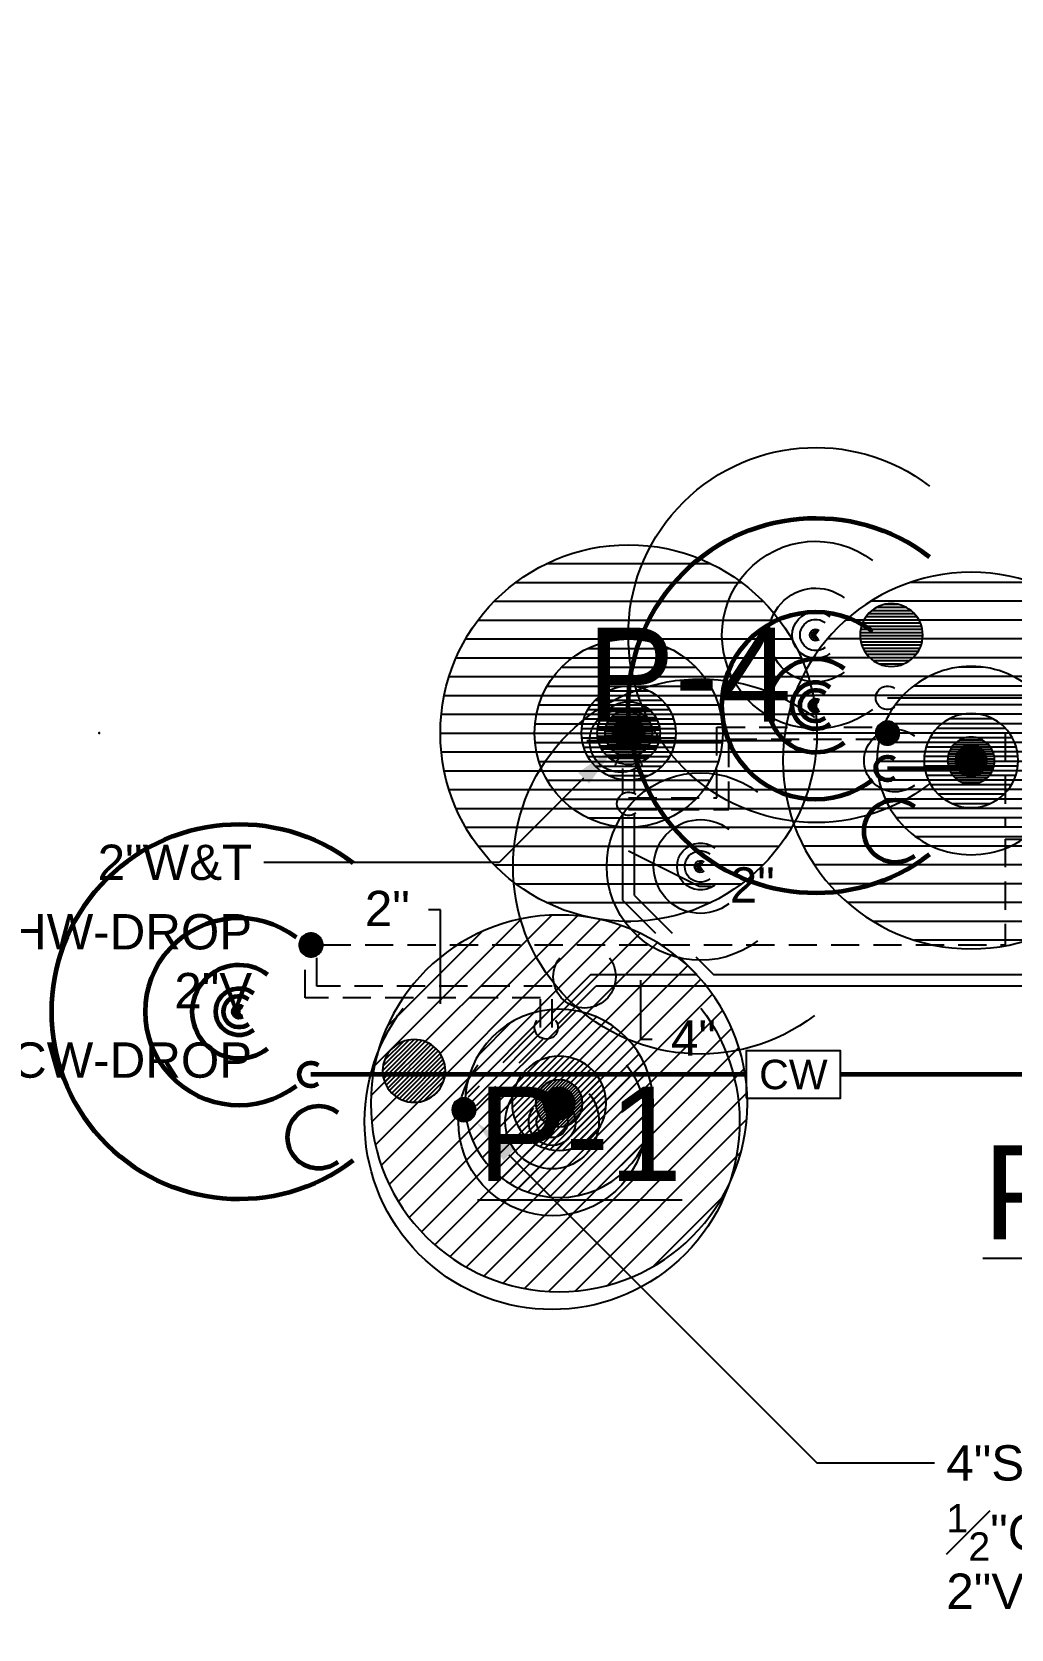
# Model space of a CAD drawing. Extents: x 2104 to 16979, y 4026 to 5124.
# Drawn here: x 9790.9 to 9915.8, y 4457.8 to 4661.4 of the extents above; entities that cross this region are included whole.
import ezdxf
from ezdxf import colors
from ezdxf.entities.mleader import LeaderData, LeaderLine
from ezdxf.enums import TextEntityAlignment as Align
from ezdxf.math import Vec2, Vec3

# ---------------------------------------------------------------- set-up
doc = ezdxf.new("R2010")
doc.units = 0
doc.header["$LTSCALE"] = 18
doc.header["$MEASUREMENT"] = 0
doc.linetypes.add('VENT', pattern=[0.30000000000000004, 0.2, -0.1])
for name, color, linetype in [('G-ANNO-TEXT', 70, 'Continuous'), ('P-HW-N', 1, 'Continuous'), ('P-HW-N @ 1 (1)', 1, 'Continuous'), ('P-HW-N @ 1 (2)', 1, 'Continuous'), ('P-HW-N @ 12', 1, 'Continuous'), ('P-HW-N @ 128', 1, 'Continuous'), ('P-HW-N @ 16', 1, 'Continuous'), ('P-HW-N @ 192', 1, 'Continuous'), ('P-HW-N @ 2', 1, 'Continuous'), ('P-HW-N @ 24', 1, 'Continuous'), ('P-HW-N @ 384', 1, 'Continuous'), ('P-HW-N @ 4', 1, 'Continuous'), ('P-HW-N @ 48', 1, 'Continuous'), ('P-HW-N @ 64', 1, 'Continuous'), ('P-HW-N @ 768', 1, 'Continuous'), ('P-HW-N @ 8', 1, 'Continuous'), ('P-HW-N @ 96', 1, 'Continuous'), ('P-SAN-N', 6, 'Continuous'), ('P-SAN-N @ 1 (1)', 6, 'Continuous'), ('P-SAN-N @ 1 (2)', 6, 'Continuous'), ('P-SAN-N @ 12', 6, 'Continuous'), ('P-SAN-N @ 128', 6, 'Continuous'), ('P-SAN-N @ 16', 6, 'Continuous'), ('P-SAN-N @ 192', 6, 'Continuous'), ('P-SAN-N @ 2', 6, 'Continuous'), ('P-SAN-N @ 24', 6, 'Continuous'), ('P-SAN-N @ 384', 6, 'Continuous'), ('P-SAN-N @ 4', 6, 'Continuous'), ('P-SAN-N @ 48', 6, 'Continuous'), ('P-SAN-N @ 64', 6, 'Continuous'), ('P-SAN-N @ 768', 6, 'Continuous'), ('P-SAN-N @ 8', 6, 'Continuous'), ('P-SAN-N @ 96', 6, 'Continuous'), ('P-SANV-N', 5, 'VENT'), ('P-SANV-N @ 1 (1)', 5, 'VENT'), ('P-SANV-N @ 1 (2)', 5, 'VENT'), ('P-SANV-N @ 12', 5, 'VENT'), ('P-SANV-N @ 128', 5, 'VENT'), ('P-SANV-N @ 16', 5, 'VENT'), ('P-SANV-N @ 192', 5, 'VENT'), ('P-SANV-N @ 2', 5, 'VENT'), ('P-SANV-N @ 24', 5, 'VENT'), ('P-SANV-N @ 384', 5, 'VENT'), ('P-SANV-N @ 4', 5, 'VENT'), ('P-SANV-N @ 48', 5, 'VENT'), ('P-SANV-N @ 64', 5, 'VENT'), ('P-SANV-N @ 768', 5, 'VENT'), ('P-SANV-N @ 8', 5, 'VENT'), ('P-SANV-N @ 96', 5, 'VENT')]:
    doc.layers.add(name, color=color, linetype=linetype)
for name, color, linetype, lineweight in [('P-CW-N', 4, 'Continuous', 60), ('P-CW-N @ 1 (1)', 4, 'Continuous', 60), ('P-CW-N @ 1 (2)', 4, 'Continuous', 60), ('P-CW-N @ 12', 4, 'Continuous', 60), ('P-CW-N @ 128', 4, 'Continuous', 60), ('P-CW-N @ 16', 4, 'Continuous', 60), ('P-CW-N @ 192', 4, 'Continuous', 60), ('P-CW-N @ 2', 4, 'Continuous', 60), ('P-CW-N @ 24', 4, 'Continuous', 60), ('P-CW-N @ 384', 4, 'Continuous', 60), ('P-CW-N @ 4', 4, 'Continuous', 60), ('P-CW-N @ 48', 4, 'Continuous', 60), ('P-CW-N @ 64', 4, 'Continuous', 60), ('P-CW-N @ 768', 4, 'Continuous', 60), ('P-CW-N @ 8', 4, 'Continuous', 60), ('P-CW-N @ 96', 4, 'Continuous', 60)]:
    doc.layers.add(name, color=color, linetype=linetype, lineweight=lineweight)
doc.layers.get('0').freeze()
doc.styles.add('Arial', font='arial.ttf')
doc.dimstyles.new('Loop048', dxfattribs={"dimscale": 0, "dimtxt": 0.09375, "dimasz": 0.03125, "dimexe": 0.0625, "dimexo": 0.0625, "dimgap": 0.09375, "dimtad": 1, "dimdec": 4, "dimzin": 3, "dimdsep": 46, "dimlunit": 4, "dimtxsty": 'Arial', "dimblk": 'OBLIQUE', "dimcen": 0.09375, "dimdle": 0.0625, "dimclrd": 256, "dimclre": 256, "dimclrt": 256, "dimadec": 4, "dimazin": 0, "dimtfac": 0.8, "dimtdec": 4, "dimtix": 1, "dimtofl": 0, "dimtmove": 1, "dimatfit": 0, "dimldrblk": 'LeaderNoteBlock', "dimfxl": 1, "dimfrac": 1, "dimtolj": 1, "dimtzin": 0, "dimlwd": -1, "dimlwe": -1, "dimarcsym": 0})

# ---------------------------------------------------------------- blocks, each defined once
blk = doc.blocks.new('*U7')
h = blk.add_hatch()
h.set_pattern_fill('ANSI31', color=256, scale=0.025, angle=135)
h.set_pattern_definition([(180, (0, 0), (-4.336808689942018e-19, -0.003125), [])])
edge = h.paths.add_edge_path()
edge.add_arc((-3.469446951953614e-18, -6.938893903907228e-18), 0.03125000000000001, 0, 360)
blk.add_circle((0, 0), 0.03125)
blk = doc.blocks.new('*U555')
at = {"layer": 'P-SANV-N @ 1 (1)', "xscale": -1}
blk.add_blockref('*U7', (9910.656418475846, 4568.5), dxfattribs=at)
at = {"layer": 'P-SANV-N @ 1 (2)', "xscale": -1}
blk.add_blockref('*U7', (9910.656418475846, 4568.5), dxfattribs=at)
at = {"layer": 'P-SANV-N @ 12', "xscale": -12, "yscale": 12, "zscale": 12}
blk.add_blockref('*U7', (9910.656418475846, 4568.5), dxfattribs=at)
at = {"layer": 'P-SANV-N @ 128', "xscale": -128, "yscale": 128, "zscale": 128}
blk.add_blockref('*U7', (9900.5, 4584.5), dxfattribs=at)
at = {"layer": 'P-SANV-N @ 16', "xscale": -16, "yscale": 16, "zscale": 16}
blk.add_blockref('*U7', (9910.656418475846, 4568.5), dxfattribs=at)
at = {"layer": 'P-SANV-N @ 192', "xscale": -192, "yscale": 192, "zscale": 192}
blk.add_blockref('*U7', (9910.656418475846, 4568.5), dxfattribs=at)
at = {"layer": 'P-SANV-N @ 2', "xscale": -2, "yscale": 2, "zscale": 2}
blk.add_blockref('*U7', (9910.656418475846, 4568.5), dxfattribs=at)
at = {"layer": 'P-SANV-N @ 24', "xscale": -24, "yscale": 24, "zscale": 24}
blk.add_blockref('*U7', (9910.656418475846, 4568.5), dxfattribs=at)
at = {"layer": 'P-SANV-N @ 384', "xscale": -384, "yscale": 384, "zscale": 384}
blk.add_blockref('*U7', (9910.656418475846, 4568.5), dxfattribs=at)
at = {"layer": 'P-SANV-N @ 4', "xscale": -4, "yscale": 4, "zscale": 4}
blk.add_blockref('*U7', (9910.656418475846, 4568.5), dxfattribs=at)
at = {"layer": 'P-SANV-N @ 48', "xscale": -48, "yscale": 48, "zscale": 48}
blk.add_blockref('*U7', (9826.5, 4545), dxfattribs=at)
at = {"layer": 'P-SANV-N @ 64', "xscale": -64, "yscale": 64, "zscale": 64}
blk.add_blockref('*U7', (9910.656418475846, 4568.5), dxfattribs=at)
at = {"layer": 'P-SANV-N @ 768', "xscale": -768, "yscale": 768, "zscale": 768}
blk.add_blockref('*U7', (9910.656418475846, 4568.5), dxfattribs=at)
at = {"layer": 'P-SANV-N @ 8', "xscale": -8, "yscale": 8, "zscale": 8}
blk.add_blockref('*U7', (9910.656418475846, 4568.5), dxfattribs=at)
at = {"layer": 'P-SANV-N @ 96', "xscale": -96, "yscale": 96, "zscale": 96}
blk.add_blockref('*U7', (9910.656418475846, 4568.5), dxfattribs=at)
blk = doc.blocks.new('*U556')
at = {"layer": 'P-SAN-N @ 1 (1)', "xscale": -1, "rotation": 44.99999999999992}
blk.add_blockref('*U7', (9858.131419845146, 4524.817711346161), dxfattribs=at)
at = {"layer": 'P-SAN-N @ 1 (2)', "xscale": -1, "rotation": 44.99999999999992}
blk.add_blockref('*U7', (9858.131419845146, 4524.817711346161), dxfattribs=at)
at = {"layer": 'P-SAN-N @ 12', "xscale": -12, "yscale": 12, "zscale": 12, "rotation": 44.99999999999992}
blk.add_blockref('*U7', (9858.131419845146, 4524.817711346161), dxfattribs=at)
at = {"layer": 'P-SAN-N @ 128', "xscale": -128, "yscale": 128, "zscale": 128, "rotation": 44.99999999999992}
blk.add_blockref('*U7', (9839.636038969322, 4528.949747468305), dxfattribs=at)
at = {"layer": 'P-SAN-N @ 16', "xscale": -16, "yscale": 16, "zscale": 16, "rotation": 44.99999999999992}
blk.add_blockref('*U7', (9858.131419845146, 4524.817711346161), dxfattribs=at)
at = {"layer": 'P-SAN-N @ 192', "xscale": -192, "yscale": 192, "zscale": 192, "rotation": 44.99999999999992}
blk.add_blockref('*U7', (9858.131419845146, 4524.817711346161), dxfattribs=at)
at = {"layer": 'P-SAN-N @ 2', "xscale": -2, "yscale": 2, "zscale": 2, "rotation": 44.99999999999992}
blk.add_blockref('*U7', (9858.131419845146, 4524.817711346161), dxfattribs=at)
at = {"layer": 'P-SAN-N @ 24', "xscale": -24, "yscale": 24, "zscale": 24, "rotation": 44.99999999999992}
blk.add_blockref('*U7', (9858.131419845146, 4524.817711346161), dxfattribs=at)
at = {"layer": 'P-SAN-N @ 384', "xscale": -383.9999999999999, "yscale": 384, "zscale": 384, "rotation": 44.99999999999992}
blk.add_blockref('*U7', (9858.131419845146, 4524.817711346161), dxfattribs=at)
at = {"layer": 'P-SAN-N @ 4', "xscale": -4, "yscale": 4, "zscale": 4, "rotation": 44.99999999999992}
blk.add_blockref('*U7', (9858.131419845146, 4524.817711346161), dxfattribs=at)
at = {"layer": 'P-SAN-N @ 48', "xscale": -47.99999999999999, "yscale": 48, "zscale": 48, "rotation": 44.99999999999992}
blk.add_blockref('*U7', (9846, 4524), dxfattribs=at)
at = {"layer": 'P-SAN-N @ 64', "xscale": -64, "yscale": 64, "zscale": 64, "rotation": 44.99999999999992}
blk.add_blockref('*U7', (9858.131419845146, 4524.817711346161), dxfattribs=at)
at = {"layer": 'P-SAN-N @ 768', "xscale": -767.9999999999999, "yscale": 768, "zscale": 768, "rotation": 44.99999999999992}
blk.add_blockref('*U7', (9858.131419845146, 4524.817711346161), dxfattribs=at)
at = {"layer": 'P-SAN-N @ 8', "xscale": -8, "yscale": 8, "zscale": 8, "rotation": 44.99999999999992}
blk.add_blockref('*U7', (9858.131419845146, 4524.817711346161), dxfattribs=at)
at = {"layer": 'P-SAN-N @ 96', "xscale": -95.99999999999999, "yscale": 96, "zscale": 96, "rotation": 44.99999999999992}
blk.add_blockref('*U7', (9858.131419845146, 4524.817711346161), dxfattribs=at)
blk = doc.blocks.new('*U24')
at = {"linetype": 'Continuous'}
blk.add_arc((0, 0), 0.03111555437015312, 52.56696947382129, 307.4330305261797, dxfattribs=at)
blk = doc.blocks.new('*U557')
at = {"layer": 'P-CW-N @ 1 (1)', "xscale": -1, "rotation": 180}
blk.add_blockref('*U24', (9817.343581524154, 4536.5), dxfattribs=at)
at = {"layer": 'P-CW-N @ 1 (2)', "xscale": -1, "rotation": 180}
blk.add_blockref('*U24', (9817.343581524154, 4536.5), dxfattribs=at)
at = {"layer": 'P-CW-N @ 12', "xscale": -12, "yscale": 12, "zscale": 12, "rotation": 180}
blk.add_blockref('*U24', (9817.343581524154, 4536.5), dxfattribs=at)
at = {"layer": 'P-CW-N @ 128', "xscale": -128, "yscale": 128, "zscale": 128, "rotation": 180}
blk.add_blockref('*U24', (9827.5, 4520.5), dxfattribs=at)
at = {"layer": 'P-CW-N @ 16', "xscale": -16, "yscale": 16, "zscale": 16, "rotation": 180}
blk.add_blockref('*U24', (9817.343581524154, 4536.5), dxfattribs=at)
at = {"layer": 'P-CW-N @ 192', "xscale": -192, "yscale": 192, "zscale": 192, "rotation": 180}
blk.add_blockref('*U24', (9817.343581524154, 4536.5), dxfattribs=at)
at = {"layer": 'P-CW-N @ 2', "xscale": -2, "yscale": 2, "zscale": 2, "rotation": 180}
blk.add_blockref('*U24', (9817.343581524154, 4536.5), dxfattribs=at)
at = {"layer": 'P-CW-N @ 24', "xscale": -24, "yscale": 24, "zscale": 24, "rotation": 180}
blk.add_blockref('*U24', (9817.343581524154, 4536.5), dxfattribs=at)
at = {"layer": 'P-CW-N @ 384', "xscale": -384, "yscale": 384, "zscale": 384, "rotation": 180}
blk.add_blockref('*U24', (9817.343581524154, 4536.5), dxfattribs=at)
at = {"layer": 'P-CW-N @ 4', "xscale": -4, "yscale": 4, "zscale": 4, "rotation": 180}
blk.add_blockref('*U24', (9817.343581524154, 4536.5), dxfattribs=at)
at = {"layer": 'P-CW-N @ 48', "xscale": -48, "yscale": 48, "zscale": 48, "rotation": 180}
blk.add_blockref('*U24', (9826.5, 4528.5), dxfattribs=at)
at = {"layer": 'P-CW-N @ 64', "xscale": -64, "yscale": 64, "zscale": 64, "rotation": 180}
blk.add_blockref('*U24', (9817.343581524154, 4536.5), dxfattribs=at)
at = {"layer": 'P-CW-N @ 768', "xscale": -768, "yscale": 768, "zscale": 768, "rotation": 180}
blk.add_blockref('*U24', (9817.343581524154, 4536.5), dxfattribs=at)
at = {"layer": 'P-CW-N @ 8', "xscale": -8, "yscale": 8, "zscale": 8, "rotation": 180}
blk.add_blockref('*U24', (9817.343581524154, 4536.5), dxfattribs=at)
at = {"layer": 'P-CW-N @ 96', "xscale": -96, "yscale": 96, "zscale": 96, "rotation": 180}
blk.add_blockref('*U24', (9817.343581524154, 4536.5), dxfattribs=at)
blk = doc.blocks.new('*U558')
at = {"layer": 'P-CW-N @ 1 (1)', "xscale": -1, "rotation": 180}
blk.add_blockref('*U24', (9890.843581524154, 4575.5), dxfattribs=at)
at = {"layer": 'P-CW-N @ 1 (2)', "xscale": -1, "rotation": 180}
blk.add_blockref('*U24', (9890.843581524154, 4575.5), dxfattribs=at)
at = {"layer": 'P-CW-N @ 12', "xscale": -12, "yscale": 12, "zscale": 12, "rotation": 180}
blk.add_blockref('*U24', (9890.843581524154, 4575.5), dxfattribs=at)
at = {"layer": 'P-CW-N @ 128', "xscale": -128, "yscale": 128, "zscale": 128, "rotation": 180}
blk.add_blockref('*U24', (9901, 4559.5), dxfattribs=at)
at = {"layer": 'P-CW-N @ 16', "xscale": -16, "yscale": 16, "zscale": 16, "rotation": 180}
blk.add_blockref('*U24', (9890.843581524154, 4575.5), dxfattribs=at)
at = {"layer": 'P-CW-N @ 192', "xscale": -192, "yscale": 192, "zscale": 192, "rotation": 180}
blk.add_blockref('*U24', (9890.843581524154, 4575.5), dxfattribs=at)
at = {"layer": 'P-CW-N @ 2', "xscale": -2, "yscale": 2, "zscale": 2, "rotation": 180}
blk.add_blockref('*U24', (9890.843581524154, 4575.5), dxfattribs=at)
at = {"layer": 'P-CW-N @ 24', "xscale": -24, "yscale": 24, "zscale": 24, "rotation": 180}
blk.add_blockref('*U24', (9890.843581524154, 4575.5), dxfattribs=at)
at = {"layer": 'P-CW-N @ 384', "xscale": -384, "yscale": 384, "zscale": 384, "rotation": 180}
blk.add_blockref('*U24', (9890.843581524154, 4575.5), dxfattribs=at)
at = {"layer": 'P-CW-N @ 4', "xscale": -4, "yscale": 4, "zscale": 4, "rotation": 180}
blk.add_blockref('*U24', (9890.843581524154, 4575.5), dxfattribs=at)
at = {"layer": 'P-CW-N @ 48', "xscale": -48, "yscale": 48, "zscale": 48, "rotation": 180}
blk.add_blockref('*U24', (9900, 4567.5), dxfattribs=at)
at = {"layer": 'P-CW-N @ 64', "xscale": -64, "yscale": 64, "zscale": 64, "rotation": 180}
blk.add_blockref('*U24', (9890.843581524154, 4575.5), dxfattribs=at)
at = {"layer": 'P-CW-N @ 768', "xscale": -768, "yscale": 768, "zscale": 768, "rotation": 180}
blk.add_blockref('*U24', (9890.843581524154, 4575.5), dxfattribs=at)
at = {"layer": 'P-CW-N @ 8', "xscale": -8, "yscale": 8, "zscale": 8, "rotation": 180}
blk.add_blockref('*U24', (9890.843581524154, 4575.5), dxfattribs=at)
at = {"layer": 'P-CW-N @ 96', "xscale": -96, "yscale": 96, "zscale": 96, "rotation": 180}
blk.add_blockref('*U24', (9890.843581524154, 4575.5), dxfattribs=at)
blk = doc.blocks.new('*U31')
at = {"linetype": 'Continuous'}
blk.add_arc((0, 0), 0.03111555437015312, 52.56696947382013, 307.4330305261785, dxfattribs=at)
blk = doc.blocks.new('*U559')
at = {"layer": 'P-HW-N @ 1 (1)', "xscale": -1, "rotation": 180}
blk.add_blockref('*U31', (9890.843581524154, 4584.5), dxfattribs=at)
at = {"layer": 'P-HW-N @ 1 (2)', "xscale": -1, "rotation": 180}
blk.add_blockref('*U31', (9890.843581524154, 4584.5), dxfattribs=at)
at = {"layer": 'P-HW-N @ 12', "xscale": -12, "yscale": 12, "zscale": 12, "rotation": 180}
blk.add_blockref('*U31', (9890.843581524154, 4584.5), dxfattribs=at)
at = {"layer": 'P-HW-N @ 128', "xscale": -128, "yscale": 128, "zscale": 128, "rotation": 180}
blk.add_blockref('*U31', (9901, 4568.5), dxfattribs=at)
at = {"layer": 'P-HW-N @ 16', "xscale": -16, "yscale": 16, "zscale": 16, "rotation": 180}
blk.add_blockref('*U31', (9890.843581524154, 4584.5), dxfattribs=at)
at = {"layer": 'P-HW-N @ 192', "xscale": -192, "yscale": 192, "zscale": 192, "rotation": 180}
blk.add_blockref('*U31', (9890.843581524154, 4584.5), dxfattribs=at)
at = {"layer": 'P-HW-N @ 2', "xscale": -2, "yscale": 2, "zscale": 2, "rotation": 180}
blk.add_blockref('*U31', (9890.843581524154, 4584.5), dxfattribs=at)
at = {"layer": 'P-HW-N @ 24', "xscale": -24, "yscale": 24, "zscale": 24, "rotation": 180}
blk.add_blockref('*U31', (9890.843581524154, 4584.5), dxfattribs=at)
at = {"layer": 'P-HW-N @ 384', "xscale": -384, "yscale": 384, "zscale": 384, "rotation": 180}
blk.add_blockref('*U31', (9890.843581524154, 4584.5), dxfattribs=at)
at = {"layer": 'P-HW-N @ 4', "xscale": -4, "yscale": 4, "zscale": 4, "rotation": 180}
blk.add_blockref('*U31', (9890.843581524154, 4584.5), dxfattribs=at)
at = {"layer": 'P-HW-N @ 48', "xscale": -48, "yscale": 48, "zscale": 48, "rotation": 180}
blk.add_blockref('*U31', (9900, 4576.5), dxfattribs=at)
at = {"layer": 'P-HW-N @ 64', "xscale": -64, "yscale": 64, "zscale": 64, "rotation": 180}
blk.add_blockref('*U31', (9890.843581524154, 4584.5), dxfattribs=at)
at = {"layer": 'P-HW-N @ 768', "xscale": -768, "yscale": 768, "zscale": 768, "rotation": 180}
blk.add_blockref('*U31', (9890.843581524154, 4584.5), dxfattribs=at)
at = {"layer": 'P-HW-N @ 8', "xscale": -8, "yscale": 8, "zscale": 8, "rotation": 180}
blk.add_blockref('*U31', (9890.843581524154, 4584.5), dxfattribs=at)
at = {"layer": 'P-HW-N @ 96', "xscale": -96, "yscale": 96, "zscale": 96, "rotation": 180}
blk.add_blockref('*U31', (9890.843581524154, 4584.5), dxfattribs=at)
blk = doc.blocks.new('*U23')
at = {"linetype": 'Continuous'}
blk.add_circle((0, 0), 0.03515625, dxfattribs=at)
blk.add_arc((-4.231866745139107e-15, 0.09046299364832541), 0.03515625, 180.0000000000026, 2.655435359053694e-12, dxfattribs=at)
blk = doc.blocks.new('*U560')
at = {"layer": 'P-SAN-N @ 1 (2)', "xscale": -1, "rotation": 180}
blk.add_blockref('*U23', (9799.5, 4572), dxfattribs=at)
at = {"layer": 'P-SAN-N @ 48', "xscale": -48, "yscale": 48, "zscale": 48, "rotation": 180}
blk.add_blockref('*U23', (9867, 4572), dxfattribs=at)
blk = doc.blocks.new('*U32')
at = {"linetype": 'Continuous'}
blk.add_arc((0, 0), 0.03111555437015312, 97.56696947382471, 352.4330305261832, dxfattribs=at)
blk = doc.blocks.new('*U561')
at = {"layer": 'P-SANV-N @ 1 (1)', "xscale": -1, "rotation": 314.9999999999999}
blk.add_blockref('*U32', (9857.24233254862, 4522.443958952397), dxfattribs=at)
at = {"layer": 'P-SANV-N @ 1 (2)', "xscale": -1, "rotation": 314.9999999999999}
blk.add_blockref('*U32', (9857.24233254862, 4522.443958952397), dxfattribs=at)
at = {"layer": 'P-SANV-N @ 12', "xscale": -12, "yscale": 12, "zscale": 12, "rotation": 314.9999999999999}
blk.add_blockref('*U32', (9857.24233254862, 4522.443958952397), dxfattribs=at)
at = {"layer": 'P-SANV-N @ 128', "xscale": -128, "yscale": 128, "zscale": 128, "rotation": 314.9999999999999}
blk.add_blockref('*U32', (9861.374368670764, 4540.939339828219), dxfattribs=at)
at = {"layer": 'P-SANV-N @ 16', "xscale": -16, "yscale": 16, "zscale": 16, "rotation": 314.9999999999999}
blk.add_blockref('*U32', (9857.24233254862, 4522.443958952397), dxfattribs=at)
at = {"layer": 'P-SANV-N @ 192', "xscale": -192, "yscale": 192, "zscale": 192, "rotation": 314.9999999999999}
blk.add_blockref('*U32', (9857.24233254862, 4522.443958952397), dxfattribs=at)
at = {"layer": 'P-SANV-N @ 2', "xscale": -2, "yscale": 2, "zscale": 2, "rotation": 314.9999999999999}
blk.add_blockref('*U32', (9857.24233254862, 4522.443958952397), dxfattribs=at)
at = {"layer": 'P-SANV-N @ 24', "xscale": -24, "yscale": 24, "zscale": 24, "rotation": 314.9999999999999}
blk.add_blockref('*U32', (9857.24233254862, 4522.443958952397), dxfattribs=at)
at = {"layer": 'P-SANV-N @ 384', "xscale": -384.0000000000001, "yscale": 384.0000000000001, "zscale": 384.0000000000001, "rotation": 314.9999999999999}
blk.add_blockref('*U32', (9857.24233254862, 4522.443958952397), dxfattribs=at)
at = {"layer": 'P-SANV-N @ 4', "xscale": -4, "yscale": 4, "zscale": 4, "rotation": 314.9999999999999}
blk.add_blockref('*U32', (9857.24233254862, 4522.443958952397), dxfattribs=at)
at = {"layer": 'P-SANV-N @ 48', "xscale": -48.00000000000001, "yscale": 48.00000000000001, "zscale": 48.00000000000001, "rotation": 314.9999999999999}
blk.add_blockref('*U32', (9856.5, 4534.5), dxfattribs=at)
at = {"layer": 'P-SANV-N @ 64', "xscale": -64, "yscale": 64, "zscale": 64, "rotation": 314.9999999999999}
blk.add_blockref('*U32', (9857.24233254862, 4522.443958952397), dxfattribs=at)
at = {"layer": 'P-SANV-N @ 768', "xscale": -768.0000000000001, "yscale": 768.0000000000001, "zscale": 768.0000000000001, "rotation": 314.9999999999999}
blk.add_blockref('*U32', (9857.24233254862, 4522.443958952397), dxfattribs=at)
at = {"layer": 'P-SANV-N @ 8', "xscale": -8, "yscale": 8, "zscale": 8, "rotation": 314.9999999999999}
blk.add_blockref('*U32', (9857.24233254862, 4522.443958952397), dxfattribs=at)
at = {"layer": 'P-SANV-N @ 96', "xscale": -96.00000000000001, "yscale": 96.00000000000001, "zscale": 96.00000000000001, "rotation": 314.9999999999999}
blk.add_blockref('*U32', (9857.24233254862, 4522.443958952397), dxfattribs=at)
blk = doc.blocks.new('*U8')
at = {"linetype": 'Continuous'}
blk.add_arc((0, 0), 0.03111555437015312, 232.5669694738212, 127.4330305261797, dxfattribs=at)
blk = doc.blocks.new('*U562')
at = {"layer": 'P-SANV-N @ 1 (1)', "xscale": -1}
blk.add_blockref('*U8', (9876.156418475846, 4555), dxfattribs=at)
at = {"layer": 'P-SANV-N @ 1 (2)', "xscale": -1}
blk.add_blockref('*U8', (9876.156418475846, 4555), dxfattribs=at)
at = {"layer": 'P-SANV-N @ 12', "xscale": -12, "yscale": 12, "zscale": 12}
blk.add_blockref('*U8', (9876.156418475846, 4555), dxfattribs=at)
at = {"layer": 'P-SANV-N @ 128', "xscale": -128, "yscale": 128, "zscale": 128}
blk.add_blockref('*U8', (9866, 4571), dxfattribs=at)
at = {"layer": 'P-SANV-N @ 16', "xscale": -16, "yscale": 16, "zscale": 16}
blk.add_blockref('*U8', (9876.156418475846, 4555), dxfattribs=at)
at = {"layer": 'P-SANV-N @ 192', "xscale": -192, "yscale": 192, "zscale": 192}
blk.add_blockref('*U8', (9876.156418475846, 4555), dxfattribs=at)
at = {"layer": 'P-SANV-N @ 2', "xscale": -2, "yscale": 2, "zscale": 2}
blk.add_blockref('*U8', (9876.156418475846, 4555), dxfattribs=at)
at = {"layer": 'P-SANV-N @ 24', "xscale": -24, "yscale": 24, "zscale": 24}
blk.add_blockref('*U8', (9876.156418475846, 4555), dxfattribs=at)
at = {"layer": 'P-SANV-N @ 384', "xscale": -384, "yscale": 384, "zscale": 384}
blk.add_blockref('*U8', (9876.156418475846, 4555), dxfattribs=at)
at = {"layer": 'P-SANV-N @ 4', "xscale": -4, "yscale": 4, "zscale": 4}
blk.add_blockref('*U8', (9876.156418475846, 4555), dxfattribs=at)
at = {"layer": 'P-SANV-N @ 48', "xscale": -48, "yscale": 48, "zscale": 48}
blk.add_blockref('*U8', (9867, 4563), dxfattribs=at)
at = {"layer": 'P-SANV-N @ 64', "xscale": -64, "yscale": 64, "zscale": 64}
blk.add_blockref('*U8', (9876.156418475846, 4555), dxfattribs=at)
at = {"layer": 'P-SANV-N @ 768', "xscale": -768, "yscale": 768, "zscale": 768}
blk.add_blockref('*U8', (9876.156418475846, 4555), dxfattribs=at)
at = {"layer": 'P-SANV-N @ 8', "xscale": -8, "yscale": 8, "zscale": 8}
blk.add_blockref('*U8', (9876.156418475846, 4555), dxfattribs=at)
at = {"layer": 'P-SANV-N @ 96', "xscale": -96, "yscale": 96, "zscale": 96}
blk.add_blockref('*U8', (9876.156418475846, 4555), dxfattribs=at)
blk = doc.blocks.new('*U570')
at = {"layer": 'P-SANV-N @ 1 (1)', "xscale": -1}
blk.add_blockref('*U7', (9984.156418475846, 4595.5), dxfattribs=at)
at = {"layer": 'P-SANV-N @ 1 (2)', "xscale": -1}
blk.add_blockref('*U7', (9984.156418475846, 4595.5), dxfattribs=at)
at = {"layer": 'P-SANV-N @ 12', "xscale": -12, "yscale": 12, "zscale": 12}
blk.add_blockref('*U7', (9984.156418475846, 4595.5), dxfattribs=at)
at = {"layer": 'P-SANV-N @ 128', "xscale": -128, "yscale": 128, "zscale": 128}
blk.add_blockref('*U7', (9974, 4611.5), dxfattribs=at)
at = {"layer": 'P-SANV-N @ 16', "xscale": -16, "yscale": 16, "zscale": 16}
blk.add_blockref('*U7', (9984.156418475846, 4595.5), dxfattribs=at)
at = {"layer": 'P-SANV-N @ 192', "xscale": -192, "yscale": 192, "zscale": 192}
blk.add_blockref('*U7', (9984.156418475846, 4595.5), dxfattribs=at)
at = {"layer": 'P-SANV-N @ 2', "xscale": -2, "yscale": 2, "zscale": 2}
blk.add_blockref('*U7', (9984.156418475846, 4595.5), dxfattribs=at)
at = {"layer": 'P-SANV-N @ 24', "xscale": -24, "yscale": 24, "zscale": 24}
blk.add_blockref('*U7', (9984.156418475846, 4595.5), dxfattribs=at)
at = {"layer": 'P-SANV-N @ 384', "xscale": -384, "yscale": 384, "zscale": 384}
blk.add_blockref('*U7', (9984.156418475846, 4595.5), dxfattribs=at)
at = {"layer": 'P-SANV-N @ 4', "xscale": -4, "yscale": 4, "zscale": 4}
blk.add_blockref('*U7', (9984.156418475846, 4595.5), dxfattribs=at)
at = {"layer": 'P-SANV-N @ 48', "xscale": -48, "yscale": 48, "zscale": 48}
blk.add_blockref('*U7', (9900, 4572), dxfattribs=at)
at = {"layer": 'P-SANV-N @ 64', "xscale": -64, "yscale": 64, "zscale": 64}
blk.add_blockref('*U7', (9984.156418475846, 4595.5), dxfattribs=at)
at = {"layer": 'P-SANV-N @ 768', "xscale": -768, "yscale": 768, "zscale": 768}
blk.add_blockref('*U7', (9984.156418475846, 4595.5), dxfattribs=at)
at = {"layer": 'P-SANV-N @ 8', "xscale": -8, "yscale": 8, "zscale": 8}
blk.add_blockref('*U7', (9984.156418475846, 4595.5), dxfattribs=at)
at = {"layer": 'P-SANV-N @ 96', "xscale": -96, "yscale": 96, "zscale": 96}
blk.add_blockref('*U7', (9984.156418475846, 4595.5), dxfattribs=at)
blk = doc.blocks.new('_Oblique')
at = {"color": 0, "linetype": 'ByBlock', "lineweight": -2}
blk.add_line((-0.5, -0.5), (0.5, 0.5), dxfattribs=at)
blk = doc.blocks.new('LeaderNoteBlock')
blk.add_ellipse((0, 0), major_axis=(1, -1.836909530733566e-16), ratio=0.2499999999998295, start_param=5.387520513321723, end_param=10.32044275462724)
blk = doc.blocks.new('*U12')
at = {"layer": 'DEFPOINTS'}
blk.add_lwpolyline([(-0.125, -0.0625), (0.125, -0.0625), (0.125, 0.0625), (-0.125, 0.0625)], close=True, dxfattribs=at)
at = {"style": 'Arial'}
blk.add_text('CW', height=0.078125, dxfattribs=at).set_placement((-3.686292673615752e-17, 2.775557561562891e-17), align=Align.MIDDLE)
blk = doc.blocks.new('*U725')
at = {"layer": 'P-SAN-N @ 1 (1)'}
blk.add_blockref('*U7', (9867, 4572), dxfattribs=at)
at = {"layer": 'P-SAN-N @ 1 (2)'}
blk.add_blockref('*U7', (9867, 4572), dxfattribs=at)
at = {"layer": 'P-SAN-N @ 12', "xscale": 12, "yscale": 12, "zscale": 12}
blk.add_blockref('*U7', (9867, 4572), dxfattribs=at)
at = {"layer": 'P-SAN-N @ 128', "xscale": 128, "yscale": 128, "zscale": 128}
blk.add_blockref('*U7', (9867, 4572), dxfattribs=at)
at = {"layer": 'P-SAN-N @ 16', "xscale": 16, "yscale": 16, "zscale": 16}
blk.add_blockref('*U7', (9867, 4572), dxfattribs=at)
at = {"layer": 'P-SAN-N @ 192', "xscale": 192, "yscale": 192, "zscale": 192}
blk.add_blockref('*U7', (9867, 4572), dxfattribs=at)
at = {"layer": 'P-SAN-N @ 2', "xscale": 2, "yscale": 2, "zscale": 2}
blk.add_blockref('*U7', (9867, 4572), dxfattribs=at)
at = {"layer": 'P-SAN-N @ 24', "xscale": 24, "yscale": 24, "zscale": 24}
blk.add_blockref('*U7', (9867, 4572), dxfattribs=at)
at = {"layer": 'P-SAN-N @ 384', "xscale": 384, "yscale": 384, "zscale": 384}
blk.add_blockref('*U7', (9867, 4572), dxfattribs=at)
at = {"layer": 'P-SAN-N @ 4', "xscale": 4, "yscale": 4, "zscale": 4}
blk.add_blockref('*U7', (9867, 4572), dxfattribs=at)
at = {"layer": 'P-SAN-N @ 48', "xscale": 48, "yscale": 48, "zscale": 48}
blk.add_blockref('*U7', (9867, 4572), dxfattribs=at)
at = {"layer": 'P-SAN-N @ 64', "xscale": 64, "yscale": 64, "zscale": 64}
blk.add_blockref('*U7', (9867, 4572), dxfattribs=at)
at = {"layer": 'P-SAN-N @ 768', "xscale": 768, "yscale": 768, "zscale": 768}
blk.add_blockref('*U7', (9867, 4572), dxfattribs=at)
at = {"layer": 'P-SAN-N @ 8', "xscale": 8, "yscale": 8, "zscale": 8}
blk.add_blockref('*U7', (9867, 4572), dxfattribs=at)
at = {"layer": 'P-SAN-N @ 96', "xscale": 96, "yscale": 96, "zscale": 96}
blk.add_blockref('*U7', (9867, 4572), dxfattribs=at)

msp = doc.modelspace()

# ---------------------------------------------------------------- linework, layer by layer
at = {"layer": 'P-CW-N'}
for p, q in [((9900, 4567.5), (9913.5, 4567.5)), ((9882, 4528.5), (9826.5, 4528.5)), ((9936, 4528.5), (9894, 4528.5))]:
    msp.add_line(p, q, dxfattribs=at)
at = {"layer": 'P-HW-N'}
msp.add_line((9900, 4576.5), (9921, 4576.5), dxfattribs=at)
at = {"layer": 'P-SAN-N'}
for p, q in [((9866.25, 4564.291580998446), (9866.25, 4567.5)), ((9867.75, 4564.291580998446), (9867.75, 4567.5)), ((9866.25, 4550.689339827744), (9866.25, 4561.708419001554)), ((9867.75, 4551.310660173856), (9867.75, 4561.708419001554)), ((9867.75, 4551.310660173855), (9872.560660173804, 4546.5)), ((9866.25, 4550.689339827746), (9870.439339827746, 4546.5)), ((9873.439339827746, 4543.5), (9875.689339827746, 4541.25)), ((9875.56066017376, 4543.5), (9877.810660173727, 4541.25)), ((9862.18933982822, 4541.25), (9857.25, 4536.310660171778)), ((9862.18933982822, 4541.25), (9875.689339827746, 4541.25)), ((9877.810660173727, 4541.25), (9922.189339828217, 4541.25)), ((9857.868236970802, 4534.807576799021), (9862.81066017178, 4539.75)), ((9922.81066017178, 4539.750000000002), (9862.810660171781, 4539.75)), ((9854.981005434116, 4534.041665605895), (9850.939339828219, 4530)), ((9853.06066017178, 4530), (9856.041665605895, 4532.981005434116)), ((9847.93933982822, 4527), (9846.53033008589, 4525.59099025767)), ((9847.59099025767, 4524.53033008589), (9850.060660171781, 4527))]:
    msp.add_line(p, q, dxfattribs=at)
at = {"layer": 'P-SANV-N'}
for p, q in [((9878.25, 4563.75), (9878.25, 4572.75)), ((9878.25, 4572.75), (9898.5, 4572.75)), ((9915, 4572), (9901.5, 4572)), ((9915, 4572), (9915, 4560)), ((9879.75, 4562.25), (9879.75, 4571.25)), ((9879.75, 4571.25), (9898.5, 4571.25)), ((9867, 4563.75), (9878.25, 4563.75)), ((9867, 4562.25), (9879.75, 4562.25)), ((9915, 4558.5), (9915, 4545)), ((9915, 4558.5), (9954, 4558.5)), ((9828, 4545), (9915, 4545)), ((9825.75, 4538.25), (9825.75, 4543.5)), ((9827.25, 4539.75), (9827.25, 4543.5)), ((9857.25, 4539.75), (9827.25, 4539.75)), ((9857.25, 4534.5), (9857.25, 4539.75)), ((9855.75, 4538.25), (9825.75, 4538.25)), ((9855.75, 4534.5), (9855.75, 4538.25))]:
    msp.add_line(p, q, dxfattribs=at)

# ---------------------------------------------------------------- block references
at = {"layer": 'P-CW-N'}
for name in ['*U558', '*U557']:
    msp.add_blockref(name, (0, 0), dxfattribs=at)
at = {"layer": 'P-CW-N @ 48', "xscale": 48, "yscale": 48, "zscale": 48}
msp.add_blockref('*U12', (9888, 4528.5), dxfattribs=at)
at = {"layer": 'P-HW-N'}
msp.add_blockref('*U559', (0, 0), dxfattribs=at)
at = {"layer": 'P-SAN-N'}
for name in ['*U725', '*U560', '*U556']:
    msp.add_blockref(name, (0, 0), dxfattribs=at)
at = {"layer": 'P-SANV-N'}
for name in ['*U570', '*U555', '*U562', '*U561']:
    msp.add_blockref(name, (0, 0), dxfattribs=at)

# ---------------------------------------------------------------- texts
at = {"layer": 'G-ANNO-TEXT', "style": 'Arial'}
for s, insert, char_height, width, attachment_point in [('{\\LP-4}', (9861.68065097439, 4585.442540283714), 12, 68, 1), ('\\A1;4"', (9872.400000000373, 4535.400000000373), 4.5, 12.59999999999854, 1), ('{\\LP-1}', (9873.819349967029, 4526.942541968844), 12, 68, 3), ('{\\LP-2}', (9938.235303416726, 4519.482024898612), 12, 68, 3)]:
    msp.add_mtext(s, dxfattribs=dict(at, insert=insert, char_height=char_height, width=width, attachment_point=attachment_point))
at = {"layer": 'G-ANNO-TEXT', "char_height": 4.5, "style": 'Arial'}
for width, insert, attachment_point in [(12.60000000000036, (9879.9, 4554.9), 1), (5.100000000000364, (9839.1, 4551.9), 3)]:
    msp.add_mtext_dynamic_manual_height_columns('2"', width=width, gutter_width=22.5, heights=[0], dxfattribs=dict(at, insert=insert, attachment_point=attachment_point))

# ---------------------------------------------------------------- leaders
at = {"layer": 'G-ANNO-TEXT'}
for points in [[(9867, 4557), (9876, 4552.5), (9877.5, 4552.5)], [(9843, 4537.5), (9843, 4549.5), (9841.5, 4549.5)], [(9868.5, 4540.5), (9868.5, 4533), (9870, 4533)]]:
    msp.add_leader(points, dimstyle='Loop048', override={"dimscale": 0}, dxfattribs=at)
ml = msp.add_multileader_mtext('Standard', dxfattribs=at)
ml.set_content('\\pxt1;FURNISH 18"x18" RATED ACCESS PANEL TO BE INSTALLED BY GENERAL CONTRACTOR', color=256, style='Arial')
ml.set_leader_properties(color=256, linetype='ByLayer', lineweight=-1)
ml.build(insert=Vec2(0, 0))
ml.multileader.update_dxf_attribs({"has_dogleg": 0, "dogleg_length": 0.125, "arrow_head_size": 6, "scale": 48})
ctx = ml.context
ctx.base_point, ctx.scale, ctx.char_height, ctx.arrow_head_size, ctx.landing_gap_size, ctx.plane_origin = Vec3(10247.53137789905, 4659), 48, 4.5, 6, 1.5, Vec3(10519.5, 4599)
ctx.text_align_type = 2
notes = []
notes.append((ctx, [(0, (1, 1, 0), (10390.5, 4659), (-1, 0), 6, [(0, [(10519.5, 4590), (10459.5, 4659)], 0, [])])]))
ctx.mtext.insert, ctx.mtext.width, ctx.mtext.alignment, ctx.mtext.flow_direction = Vec3(10383, 4661.288369713506), 137.3146103657382, 3, 5
ml = msp.add_multileader_mtext('Standard', dxfattribs=at)
ml.set_content('\\A1;2"W&T\\P{\\H0.8x;\\S1#2;}"HW-DROP\\P2"V\\P{\\H0.8x;\\S1#2;}"CW-DROP', color=256, style='Arial')
ml.set_leader_properties(color=256, linetype='ByLayer', lineweight=-1)
ml.build(insert=Vec2(0, 0))
ml.multileader.update_dxf_attribs({"has_dogleg": 0, "dogleg_length": 0.125, "arrow_head_size": 6, "scale": 48})
ctx = ml.context
ctx.base_point, ctx.scale, ctx.char_height, ctx.arrow_head_size, ctx.landing_gap_size, ctx.plane_origin = Vec3(9779.660914051841, 4555.5), 48, 4.5, 6, 1.5, Vec3(9883.5, 4627.5)
ctx.text_align_type = 2
notes.append((ctx, [(0, (1, 1, 0), (9826.5, 4555.5), (-1, 0), 6, [(0, [(9865.5, 4570.5), (9850.5, 4555.5)], 0, [])])]))
ctx.mtext.insert, ctx.mtext.alignment, ctx.mtext.flow_direction = Vec3(9819, 4557.788369713506), 3, 5
ml = msp.add_multileader_mtext('Standard', dxfattribs=at)
ml.set_content('HWCR\\PHWR\\PCWR\\PSS\\PVS', color=256, style='Arial')
ml.set_leader_properties(color=256, linetype='ByLayer', lineweight=-1)
ml.build(insert=Vec2(0, 0))
ml.multileader.update_dxf_attribs({"has_dogleg": 0, "dogleg_length": 0.125, "arrow_head_size": 6, "scale": 48})
ctx = ml.context
ctx.base_point, ctx.scale, ctx.char_height, ctx.arrow_head_size, ctx.landing_gap_size, ctx.plane_origin = Vec3(9792.530013642565, 4386), 48, 4.5, 6, 1.5, Vec3(10114.5, 4554)
ctx.text_align_type = 2
notes.append((ctx, [(1, (1, 1, 0), (9820.5, 4386), (-1, 0), 6, [(0, [(10111.5, 4537.5), (9960, 4386)], 0, [])])]))
ctx.mtext.insert, ctx.mtext.alignment, ctx.mtext.flow_direction = Vec3(9813, 4388.288369713506), 3, 5
ml = msp.add_multileader_mtext('Standard', dxfattribs=at)
ml.set_content('\\A1;4"S\\P{\\H0.8x;\\S1#2;}"CW-DROP\\P2"V', color=256, style='Arial')
ml.set_leader_properties(color=256, linetype='ByLayer', lineweight=-1)
ml.build(insert=Vec2(0, 0))
ml.multileader.update_dxf_attribs({"has_dogleg": 0, "dogleg_length": 0.125, "arrow_head_size": 6, "scale": 48})
ctx = ml.context
ctx.base_point, ctx.scale, ctx.char_height, ctx.arrow_head_size, ctx.landing_gap_size, ctx.plane_origin = Vec3(9906, 4479), 48, 4.5, 6, 1.5, Vec3(9825, 4546.5)
notes.append((ctx, [(1, (1, 1, 0), (9900, 4479), (1, 0), 6, [(0, [(9847.5, 4522.5), (9891, 4479)], 0, [])])]))
ctx.mtext.insert, ctx.mtext.flow_direction = Vec3(9907.5, 4481.25), 5
ml = msp.add_multileader_mtext('Standard', dxfattribs=at)
ml.set_content('\\pxt1;FURNISH 18"x18" RATED ACCESS PANEL TO BE INSTALLED BY GENERAL CONTRACTOR', color=256, style='Arial')
ml.set_leader_properties(color=256, linetype='ByLayer', lineweight=-1)
ml.build(insert=Vec2(0, 0))
ml.multileader.update_dxf_attribs({"has_dogleg": 0, "dogleg_length": 0.125, "arrow_head_size": 6, "scale": 48})
ctx = ml.context
ctx.base_point, ctx.scale, ctx.char_height, ctx.arrow_head_size, ctx.landing_gap_size, ctx.plane_origin = Vec3(8064, 4497), 48, 4.5, 6, 1.5, Vec3(8044.5, 4486.5)
notes.append((ctx, [(0, (1, 1, 0), (8058, 4497), (1, 0), 6, [(0, [(8044.5, 4486.5), (8058, 4497)], 0, [])])]))
ctx.mtext.insert, ctx.mtext.width, ctx.mtext.flow_direction = Vec3(8065.5, 4499.288369713506), 95.84520851339948, 5
for ctx, leaders in notes:
    for number, flags, end, landing, length, lines in leaders:
        leader = LeaderData()
        leader.index, (leader.has_last_leader_line, leader.has_dogleg_vector, leader.attachment_direction) = number, flags
        leader.last_leader_point, leader.dogleg_vector, leader.dogleg_length = Vec3(end), Vec3(landing), length
        for number, points, colour, breaks in lines:
            line = LeaderLine()
            line.index, line.vertices, line.color, line.breaks = number, Vec3.list(points), colors.encode_raw_color(colour), breaks
            leader.lines.append(line)
        ctx.leaders.append(leader)

doc.saveas('drawing.dxf')
